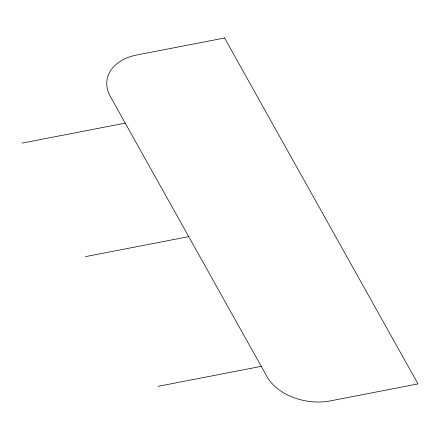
<?xml version="1.0" encoding="UTF-8"?>
<svg xmlns="http://www.w3.org/2000/svg" width="440" height="440" viewBox="0 0 440 440"><rect width="100%" height="100%" fill="white"/><g stroke="black" fill="none" stroke-linecap="round" stroke-linejoin="round"><path stroke-width="0.66" d="M22 143.121L125.241 123.134M85.47 256.625L188.711 236.638M158.01 386.348L261.25 366.355M224.565 38L136.868 54.978A48.89 33.468 9.9 0 0 110.391 96.575L267.031 376.701A48.89 33.468 9.9 0 0 330.303 400.895L418 383.917L224.565 38"/></g></svg>
